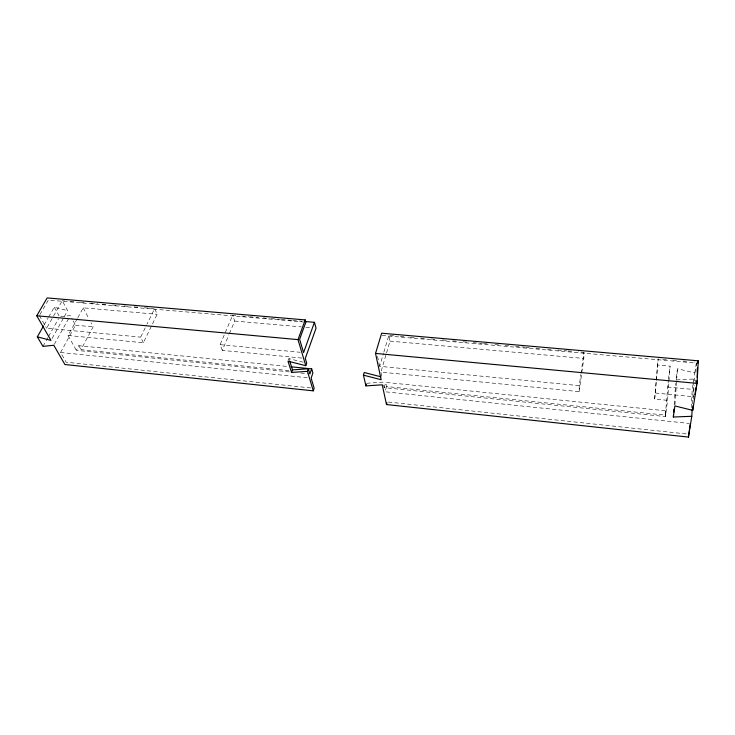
<?xml version="1.0" encoding="UTF-8"?>
<svg xmlns="http://www.w3.org/2000/svg" width="735" height="735" viewBox="0 0 735 735"><rect width="100%" height="100%" fill="white"/><g stroke="black" fill="none" stroke-linecap="round" stroke-linejoin="round"><path stroke-width="0.55" stroke-dasharray="3.67 2.76" d="M381.731 376.09L380.886 372.112L579.134 391.626L579.254 385.645L580.843 374.455M579.134 391.626L583.82 358.432L583.976 352.359L578.27 351.863M695.31 383.422L695.494 380.078M695.916 372.259L696.403 363.329M691.212 407.585L692.241 389.357L693.371 382.108M692.471 403.864L693.849 379.003L675.906 379.986L677.431 368.713L694.786 372.976L694.354 380.905M693.353 399.031L693.665 393.372M693.73 392.242L694.106 385.443M674.206 404.663L675.676 383.358M674.95 404.792L676.577 381.116M676.65 379.986L677.431 368.713M667.555 400.336L670.1 366.131L657.522 365.01L654.664 399.068L667.555 400.336L665.478 416.57L384.185 387.63L383.027 382.172L366.737 383.275M665.478 416.57L665.91 410.791L385.691 382.402L386.564 386.546L665.359 415.128L668.308 380.408M654.664 399.068L656.291 381.63M656.392 380.491L658.202 358.864L657.522 365.01M668.446 379.315L670.1 366.131M665.359 415.128L665.91 410.791M580.999 373.352L583.976 352.359M693.528 381.079L693.849 379.003M694.786 372.976L696.468 362.217L694.217 362.015M386.564 386.546L385.066 391.773L689.173 423.415M384.185 387.63L385.691 382.402M381.199 371.037L386.233 353.948M386.546 352.883L390.009 341.132L388.87 335.279L383.789 352.405M579.254 385.645L379.655 366.315L383.468 353.471M288.313 360.315L288.947 358.606L303.362 362.263M301.883 358.074L222.319 350.393L228.952 334.682M229.393 333.635L234.704 321.066L232.618 315.306L237.166 315.692M222.319 350.393L220.105 344.678L232.618 315.306M77.267 318.696L68.061 335.482L143.334 342.758L157.189 314.295L154.662 308.627L147.165 323.905M143.334 342.758L140.67 337.135L146.669 324.916M288.91 370.596L81.006 349.649L93.143 326.836L91.057 322.84M289.397 371.892L76.321 350.347L78.82 345.68L287.707 366.471M310.74 387.942L66.168 362.208L60.573 352.478L75.494 325.192L72.894 320.377M77.809 317.713L83.22 307.836L157.189 314.295M54.344 344.274L69.191 317.538M52.102 338.431L63.752 317.603M64.312 316.61L67.638 310.657L62.255 300.707L46.627 328.214L140.67 337.135M42.952 346.378L47.95 337.512M48.501 336.529L58.488 318.797M44.1 324.98L48.051 318.062M48.62 317.079L54.261 307.202L67.638 310.657M39.91 314.598L48.335 300.073L303.592 321.994M60.665 316.702L70.284 315.554L72.37 319.413M62.255 300.707L64.542 300.9M70.238 301.396L75.944 301.883M80.51 302.269L86.216 302.765M90.772 303.151L97.626 303.739M102.183 304.125L107.889 304.621M112.455 305.007L119.3 305.595M123.857 305.99L129.562 306.477M134.128 306.863L139.834 307.359M144.4 307.744L153.523 308.525M241.714 316.087L248.531 316.666M249.661 316.767L258.757 317.548M263.305 317.933L270.122 318.521M271.261 318.613L280.347 319.394M281.487 319.495L291.712 320.368M292.852 320.46L301.938 321.241M234.704 321.066L301.359 326.891M305.879 327.286L311.53 327.782M390.009 335.371L394.576 335.776M400.281 336.272L404.838 336.676M410.543 337.172L416.249 337.677M420.815 338.072L426.52 338.578M431.087 338.973L436.792 339.469M442.488 339.974L447.055 340.369M452.76 340.875L458.465 341.371M463.032 341.775L468.737 342.271M473.303 342.666L482.426 343.465M483.566 343.567L489.271 344.072M494.977 344.568L499.543 344.972M505.248 345.468L510.954 345.964M515.511 346.369L524.643 347.168M525.782 347.269L531.488 347.765M536.054 348.169L541.759 348.666M547.465 349.162L553.17 349.667M557.727 350.062L566.86 350.861M567.999 350.962L573.704 351.468M662.704 359.259L668.336 359.755M672.837 360.15L678.46 360.637M682.962 361.032L688.585 361.528M382.117 335.482L696.734 363.118M390.009 341.132L583.82 358.432M75.494 325.192L93.143 326.836M667.472 387.005L692.241 389.357M220.105 344.678L300.192 352.285M655.335 393.014L694.584 396.817M300.79 373.04L308.764 373.849M60.573 352.478L309.995 377.992M388.365 402.054L688.612 434.164M39.35 315.563L46.627 328.214M68.061 335.482L76.321 350.347M54.261 307.202L59.066 315.875M78.82 345.68L81.006 349.649M83.22 307.836L88.972 318.834M288.947 358.606L289.59 360.664M377.533 356.328L379.655 366.315"/><path stroke-width="1.1" d="M692.159 409.514L691.782 416.295L673.352 417.011L674.877 405.922L692.728 410.369L697.056 383.376L698.25 360.812L381.658 333.212L375.539 353.416L381.171 379.729L363.43 375.144L364.238 372.507L380.84 376.798M696.945 380.601L696.486 384.938M697.12 377.34L697.644 367.564M692.728 410.369L692.976 405.83M363.43 375.144L365.947 385.893L382.255 384.809L386.481 404.553L688.447 437.077L690.312 423.535M673.352 417.011L673.508 414.76M673.664 412.519L673.894 409.156M697.873 363.209L698.25 360.812M694.933 394.658L696.137 387.097M688.447 437.077L691.782 416.295M386.481 404.553L386.977 402.808M365.947 385.893L366.48 384.148M43.53 325.972L37.32 336.832L42.952 346.378L53.793 345.266L64.919 364.523L313.285 390.855L314.157 388.3L311.135 378.112L312.899 373.012L311.686 368.86L291.133 366.811M311.686 368.86L309.904 373.959L308.36 368.768L292.502 369.898L291.575 372.452L307.46 371.34L308.36 368.768M291.575 372.452L288.001 361.179L305.778 365.69L306.688 363.108L305.291 358.404L316.05 328.177L314.442 322.316L305.347 321.535M314.442 322.316L303.573 352.607L299.623 339.276L305.87 322.187L305.218 319.909L47.141 297.923L36.75 315.774L50.991 340.415L37.32 336.832M305.778 365.69L297.997 339.616L305.218 319.909M36.75 315.774L297.997 339.616M375.539 353.416L697.056 383.376M289.912 361.684L292.502 369.898M307.46 371.34L313.285 390.855"/></g></svg>
